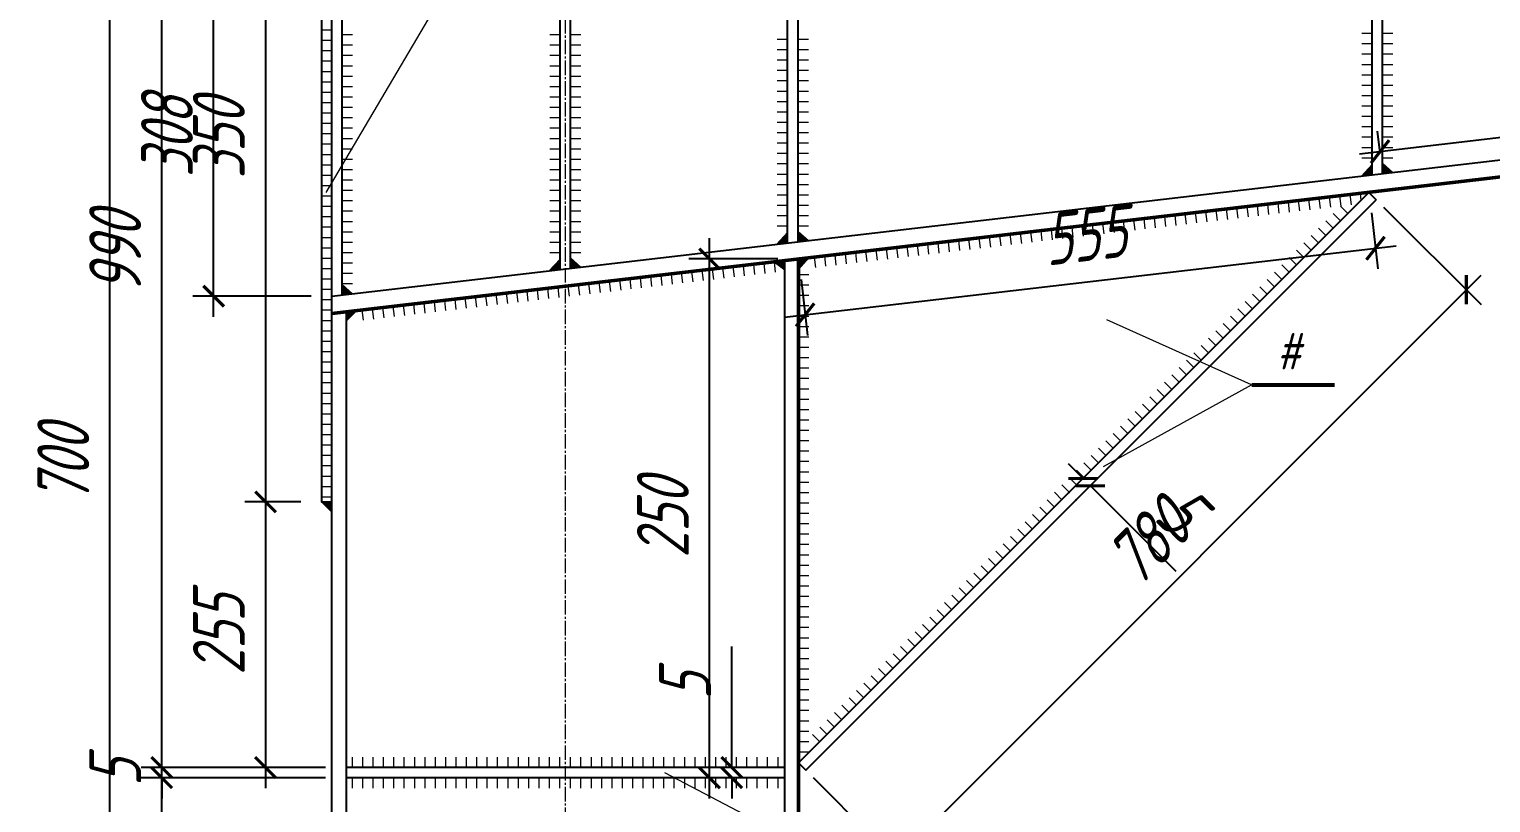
# Model space of a CAD drawing. Header units: millimetres. Extents: x -258606 to -95372, y 16759 to 83244.
# Drawn here: x -126517.3 to -126446.8, y 42276.8 to 42314 of the extents above; entities that cross this region are included whole.
import ezdxf
from ezdxf.enums import TextEntityAlignment as Align

# ---------------------------------------------------------------- set-up
doc = ezdxf.new("R2010")
doc.units = ezdxf.units.MM
doc.header["$LTSCALE"] = 0.5
doc.linetypes.add('CENTRE', pattern=[1.7, 1.4, -0.1, 0.1, -0.1])
for name, color, linetype, lineweight in [('NAD', 212, 'Continuous', 9), ('OS', 1, 'CENTRE', 9), ('PANEL', 152, 'Continuous', 9), ('RAZ', 5, 'Continuous', 9)]:
    doc.layers.add(name, color=color, linetype=linetype, lineweight=lineweight)
doc.styles.add('UNID', font='', dxfattribs={"width": 0.9, "oblique": 15})
doc.styles.get('UNID').set_extended_font_data('GOST type A')
doc.dimstyles.new('TICK10$0', dxfattribs={"dimtxt": 2.5, "dimasz": 1, "dimexe": 1, "dimexo": 1, "dimgap": 1, "dimtad": 3, "dimdec": 3, "dimlfac": 10, "dimzin": 9, "dimdsep": 46, "dimtxsty": 'UNID', "dimblk": 'ARCHTICK', "dimcen": 2, "dimdle": 1, "dimadec": 0, "dimazin": 0, "dimtfac": 1, "dimtdec": 3, "dimtofl": 0, "dimtmove": 0, "dimatfit": 3, "dimldrblk": 'OPEN30', "dimfxl": 1, "dimtvp": 1, "dimtolj": 1, "dimtzin": 9, "dimarcsym": 0})

# ---------------------------------------------------------------- blocks, each defined once
blk = doc.blocks.new('_ArchTick')
at = {"color": 0, "linetype": 'ByBlock', "const_width": 0.15}
blk.add_lwpolyline([(-0.5, -0.5), (0.5, 0.5)], dxfattribs=at)
blk = doc.blocks.new('*D1203')
at = {"layer": 'Defpoints', "color": 0, "transparency": 16777216}
for p in [(-126513.409, 42328.072), (-126502.709, 42328.072), (-126502.709, 42258.072)]:
    blk.add_point(p, dxfattribs=at)
at = {"layer": 'RAZ', "color": 0, "lineweight": -2, "transparency": 16777216}
for p, q in [((-126513.409, 42257.072), (-126513.409, 42329.072)), ((-126503.709, 42328.072), (-126514.409, 42328.072)), ((-126503.709, 42258.072), (-126514.409, 42258.072))]:
    blk.add_line(p, q, dxfattribs=at)
for p, rotation in [((-126513.409, 42328.072), 90), ((-126513.409, 42258.072), 270)]:
    blk.add_blockref('_ArchTick', p, dxfattribs=dict(at, rotation=rotation))
at = {"layer": 'RAZ', "color": 0, "transparency": 16777216, "insert": (-126515.659, 42293.072), "char_height": 2.5, "attachment_point": 5, "rotation": 90, "style": 'UNID'}
blk.add_mtext('\\A1;700', dxfattribs=at)
blk = doc.blocks.new('_Open30')
at = {"color": 0, "linetype": 'ByBlock', "lineweight": -2}
for p, q in [((-1, 0.268), (0, 0)), ((0, 0), (-1, -0.268)), ((0, 0), (-1, 0))]:
    blk.add_line(p, q, dxfattribs=at)
blk = doc.blocks.new('*D1207')
at = {"layer": 'Defpoints', "color": 0, "transparency": 16777216}
for p in [(-126484.504, 42302.979), (-126480.209, 42302.979), (-126480.887, 42277.979)]:
    blk.add_point(p, dxfattribs=at)
at = {"layer": 'RAZ', "color": 0, "lineweight": -2, "transparency": 16777216}
for p, q in [((-126484.504, 42276.979), (-126484.504, 42303.979)), ((-126481.209, 42302.979), (-126485.504, 42302.979)), ((-126481.887, 42277.979), (-126485.504, 42277.979))]:
    blk.add_line(p, q, dxfattribs=at)
for p, rotation in [((-126484.504, 42302.979), 90), ((-126484.504, 42277.979), 270)]:
    blk.add_blockref('_ArchTick', p, dxfattribs=dict(at, rotation=rotation))
at = {"layer": 'RAZ', "color": 0, "transparency": 16777216, "insert": (-126486.754, 42290.479), "char_height": 2.5, "attachment_point": 5, "rotation": 90, "style": 'UNID'}
blk.add_mtext('\\A1;250', dxfattribs=at)
blk = doc.blocks.new('*D1208')
at = {"layer": 'Defpoints', "color": 0, "transparency": 16777216}
for p in [(-126483.435, 42278.479), (-126480.887, 42278.479), (-126480.887, 42277.979)]:
    blk.add_point(p, dxfattribs=at)
at = {"layer": 'RAZ', "color": 0, "lineweight": -2, "transparency": 16777216}
for p, q in [((-126483.435, 42278.479), (-126483.435, 42284.307)), ((-126481.887, 42278.479), (-126484.435, 42278.479)), ((-126481.887, 42277.979), (-126484.435, 42277.979)), ((-126483.435, 42277.979), (-126483.435, 42276.979))]:
    blk.add_line(p, q, dxfattribs=at)
for p, rotation in [((-126483.435, 42278.479), 270), ((-126483.435, 42277.979), 90)]:
    blk.add_blockref('_ArchTick', p, dxfattribs=dict(at, rotation=rotation))
at = {"layer": 'RAZ', "color": 0, "transparency": 16777216, "insert": (-126485.685, 42282.393), "char_height": 2.5, "attachment_point": 5, "rotation": 90, "style": 'UNID'}
blk.add_mtext('\\A1;5', dxfattribs=at)
blk = doc.blocks.new('*D1209')
at = {"layer": 'Defpoints', "color": 0, "transparency": 16777216}
for p in [(-126466.461, 42292.441), (-126466.145, 42292.051), (-126466.108, 42292.088)]:
    blk.add_point(p, dxfattribs=at)
at = {"layer": 'RAZ', "color": 0, "lineweight": -2, "transparency": 16777216}
for p, q in [((-126466.498, 42292.404), (-126467.205, 42293.111)), ((-126466.145, 42292.051), (-126462.024, 42287.93)), ((-126467.168, 42291.734), (-126467.205, 42291.697)), ((-126466.815, 42291.381), (-126466.852, 42291.344))]:
    blk.add_line(p, q, dxfattribs=at)
for p, rotation in [((-126466.498, 42292.404), 315.0000000005895), ((-126466.145, 42292.051), 135.0000000005895)]:
    blk.add_blockref('_ArchTick', p, dxfattribs=dict(at, rotation=rotation))
at = {"layer": 'RAZ', "color": 0, "transparency": 16777216, "insert": (-126461.786, 42290.874), "char_height": 2.5, "attachment_point": 5, "rotation": 315, "style": 'UNID'}
blk.add_mtext('\\A1;5', dxfattribs=at)
blk = doc.blocks.new('*D1210')
at = {"layer": 'Defpoints', "color": 0, "transparency": 16777216}
for p in [(-126452.713, 42306.189), (-126452.399, 42303.495), (-126480.209, 42302.979)]:
    blk.add_point(p, dxfattribs=at)
at = {"layer": 'RAZ', "color": 0, "lineweight": -2, "transparency": 16777216}
for p, q in [((-126452.597, 42305.196), (-126452.283, 42302.502)), ((-126480.888, 42300.17), (-126451.405, 42303.611)), ((-126480.093, 42301.986), (-126479.779, 42299.292))]:
    blk.add_line(p, q, dxfattribs=at)
for p, rotation in [((-126452.399, 42303.495), 6.658411623757618), ((-126479.895, 42300.285), 186.6584116237576)]:
    blk.add_blockref('_ArchTick', p, dxfattribs=dict(at, rotation=rotation))
at = {"layer": 'RAZ', "color": 0, "transparency": 16777216, "insert": (-126466.408, 42304.125), "char_height": 2.5, "attachment_point": 5, "rotation": 6.65841, "style": 'UNID'}
blk.add_mtext('\\A1;555', dxfattribs=at)
blk = doc.blocks.new('*D1211')
at = {"layer": 'Defpoints', "color": 0, "transparency": 16777216}
for p in [(-126452.713, 42306.189), (-126448.017, 42301.493), (-126480.209, 42278.693)]:
    blk.add_point(p, dxfattribs=at)
at = {"layer": 'RAZ', "color": 0, "lineweight": -2, "transparency": 16777216}
for p, q in [((-126452.006, 42305.482), (-126447.31, 42300.786)), ((-126476.22, 42273.29), (-126447.31, 42302.2)), ((-126479.502, 42277.986), (-126474.806, 42273.29))]:
    blk.add_line(p, q, dxfattribs=at)
for p, rotation in [((-126448.017, 42301.493), 44.99999999996967), ((-126475.513, 42273.997), 224.9999999999697)]:
    blk.add_blockref('_ArchTick', p, dxfattribs=dict(at, rotation=rotation))
at = {"layer": 'RAZ', "color": 0, "transparency": 16777216, "insert": (-126463.356, 42289.336), "char_height": 2.5, "attachment_point": 5, "rotation": 45, "style": 'UNID'}
blk.add_mtext('\\A1;780', dxfattribs=at)
blk = doc.blocks.new('*D1217')
at = {"layer": 'Defpoints', "color": 0, "transparency": 16777216}
for p in [(-126508.409, 42316.542), (-126502.209, 42316.542), (-126502.709, 42301.187)]:
    blk.add_point(p, dxfattribs=at)
at = {"layer": 'RAZ', "color": 0, "lineweight": -2, "transparency": 16777216}
for p, q in [((-126508.409, 42300.187), (-126508.409, 42317.542)), ((-126503.209, 42316.542), (-126509.409, 42316.542)), ((-126503.709, 42301.187), (-126509.409, 42301.187))]:
    blk.add_line(p, q, dxfattribs=at)
for p, rotation in [((-126508.409, 42316.542), 90), ((-126508.409, 42301.187), 270)]:
    blk.add_blockref('_ArchTick', p, dxfattribs=dict(at, rotation=rotation))
at = {"layer": 'RAZ', "color": 0, "transparency": 16777216, "insert": (-126510.659, 42308.864), "char_height": 2.5, "attachment_point": 5, "rotation": 90, "style": 'UNID'}
blk.add_mtext('\\A1;308', dxfattribs=at)
blk = doc.blocks.new('*D1222')
at = {"layer": 'Defpoints', "color": 0, "transparency": 16777216}
for p in [(-126423.224, 42310.46), (-126452.178, 42308.151), (-126452.055, 42307.096)]:
    blk.add_point(p, dxfattribs=at)
at = {"layer": 'RAZ', "color": 0, "lineweight": -2, "transparency": 16777216}
for p, q in [((-126423.34, 42311.453), (-126423.463, 42312.508)), ((-126422.354, 42311.63), (-126453.171, 42308.035)), ((-126452.171, 42308.09), (-126452.294, 42309.144))]:
    blk.add_line(p, q, dxfattribs=at)
for p, rotation in [((-126423.348, 42311.515), 6.654425045891551), ((-126452.178, 42308.151), 186.6544250458915)]:
    blk.add_blockref('_ArchTick', p, dxfattribs=dict(at, rotation=rotation))
at = {"layer": 'RAZ', "color": 0, "transparency": 16777216, "insert": (-126438.023, 42312.068), "char_height": 2.5, "attachment_point": 5, "rotation": 6.65443, "style": 'UNID'}
blk.add_mtext('\\A1;580', dxfattribs=at)
blk = doc.blocks.new('poz')
at = {"layer": 'NAD', "const_width": 0.4}
blk.add_lwpolyline([(-4, 0), (4, 0)], dxfattribs=at)
at = {"layer": 'NAD', "style": 'UNID', "oblique": 15, "width": 0.9, "flags": 4}
blk.add_attdef('ПОЗ.', text='', height=3.5, dxfattribs=at).set_placement((-0.5, 1.5), align=Align.CENTER)
blk = doc.blocks.new('*D1163')
at = {"layer": 'Defpoints', "color": 0, "transparency": 16777216}
for p in [(-126503.209, 42326.271), (-126505.909, 42291.271), (-126503.209, 42291.271)]:
    blk.add_point(p, dxfattribs=at)
at = {"layer": 'RAZ', "color": 0, "lineweight": -2, "transparency": 16777216}
for p, q in [((-126505.909, 42327.271), (-126505.909, 42290.271)), ((-126504.209, 42326.271), (-126506.909, 42326.271)), ((-126504.209, 42291.271), (-126506.909, 42291.271))]:
    blk.add_line(p, q, dxfattribs=at)
for p, rotation in [((-126505.909, 42326.271), 90), ((-126505.909, 42291.271), 270)]:
    blk.add_blockref('_ArchTick', p, dxfattribs=dict(at, rotation=rotation))
at = {"layer": 'RAZ', "color": 0, "transparency": 16777216, "insert": (-126508.159, 42308.771), "char_height": 2.5, "attachment_point": 5, "rotation": 90, "style": 'UNID'}
blk.add_mtext('\\A1;350', dxfattribs=at)
blk = doc.blocks.new('*D1158')
at = {"layer": 'Defpoints', "color": 0, "transparency": 16777216}
for p in [(-126510.909, 42277.979), (-126502.015, 42277.979), (-126503.409, 42258.072)]:
    blk.add_point(p, dxfattribs=at)
at = {"layer": 'RAZ', "color": 0, "lineweight": -2, "transparency": 16777216}
for p, q in [((-126510.909, 42257.072), (-126510.909, 42278.979)), ((-126503.015, 42277.979), (-126511.909, 42277.979)), ((-126504.409, 42258.072), (-126511.909, 42258.072))]:
    blk.add_line(p, q, dxfattribs=at)
for p, rotation in [((-126510.909, 42277.979), 90), ((-126510.909, 42258.072), 270)]:
    blk.add_blockref('_ArchTick', p, dxfattribs=dict(at, rotation=rotation))
at = {"layer": 'RAZ', "color": 0, "transparency": 16777216, "insert": (-126513.159, 42268.026), "char_height": 2.5, "attachment_point": 5, "rotation": 90, "style": 'UNID'}
blk.add_mtext('\\A1;400', dxfattribs=at)
blk = doc.blocks.new('*D1159')
at = {"layer": 'Defpoints', "color": 0, "transparency": 16777216}
for p in [(-126510.909, 42278.479), (-126502.015, 42278.479), (-126502.015, 42277.979)]:
    blk.add_point(p, dxfattribs=at)
at = {"layer": 'RAZ', "color": 0, "lineweight": -2, "transparency": 16777216}
for p, q in [((-126510.909, 42278.479), (-126510.909, 42279.479)), ((-126503.015, 42278.479), (-126511.909, 42278.479)), ((-126503.015, 42277.979), (-126511.909, 42277.979)), ((-126510.909, 42277.979), (-126510.909, 42276.979))]:
    blk.add_line(p, q, dxfattribs=at)
for p, rotation in [((-126510.909, 42278.479), 270), ((-126510.909, 42277.979), 90)]:
    blk.add_blockref('_ArchTick', p, dxfattribs=dict(at, rotation=rotation))
at = {"layer": 'RAZ', "color": 0, "transparency": 16777216, "insert": (-126513.159, 42278.229), "char_height": 2.5, "attachment_point": 5, "rotation": 90, "style": 'UNID'}
blk.add_mtext('\\A1;5', dxfattribs=at)
blk = doc.blocks.new('*D1160')
at = {"layer": 'Defpoints', "color": 0, "transparency": 16777216}
for p in [(-126510.909, 42328.072), (-126502.709, 42328.072), (-126502.015, 42278.479)]:
    blk.add_point(p, dxfattribs=at)
at = {"layer": 'RAZ', "color": 0, "lineweight": -2, "transparency": 16777216}
for p, q in [((-126510.909, 42277.479), (-126510.909, 42329.072)), ((-126503.709, 42328.072), (-126511.909, 42328.072)), ((-126503.015, 42278.479), (-126511.909, 42278.479))]:
    blk.add_line(p, q, dxfattribs=at)
for p, rotation in [((-126510.909, 42328.072), 90), ((-126510.909, 42278.479), 270)]:
    blk.add_blockref('_ArchTick', p, dxfattribs=dict(at, rotation=rotation))
at = {"layer": 'RAZ', "color": 0, "transparency": 16777216, "insert": (-126513.159, 42303.276), "char_height": 2.5, "attachment_point": 5, "rotation": 90, "style": 'UNID'}
blk.add_mtext('\\A1;990', dxfattribs=at)
blk = doc.blocks.new('*D1161')
at = {"layer": 'Defpoints', "color": 0, "transparency": 16777216}
for p in [(-126503.209, 42291.271), (-126505.909, 42278.479), (-126502.709, 42278.479)]:
    blk.add_point(p, dxfattribs=at)
at = {"layer": 'RAZ', "color": 0, "lineweight": -2, "transparency": 16777216}
for p, q in [((-126505.909, 42292.271), (-126505.909, 42277.479)), ((-126504.209, 42291.271), (-126506.909, 42291.271)), ((-126503.709, 42278.479), (-126506.909, 42278.479))]:
    blk.add_line(p, q, dxfattribs=at)
for p, rotation in [((-126505.909, 42291.271), 90), ((-126505.909, 42278.479), 270)]:
    blk.add_blockref('_ArchTick', p, dxfattribs=dict(at, rotation=rotation))
at = {"layer": 'RAZ', "color": 0, "transparency": 16777216, "insert": (-126508.159, 42284.875), "char_height": 2.5, "attachment_point": 5, "rotation": 90, "style": 'UNID'}
blk.add_mtext('\\A1;255', dxfattribs=at)

msp = doc.modelspace()

# ---------------------------------------------------------------- hatches: boundary and pattern name
at = {"layer": 'PANEL'}
for points in [[(-126452.55478, 42307.53561), (-126452.55478, 42307.03561), (-126453.07527, 42306.97489)], [(-126452.05478, 42307.59394), (-126451.55478, 42307.15228), (-126452.05478, 42307.09394)], [(-126480.7375, 42304.2501), (-126480.7375, 42303.7501), (-126481.25799, 42303.68938)], [(-126480.2375, 42304.30844), (-126479.7375, 42303.86677), (-126480.2375, 42303.80844)], [(-126491.70926, 42302.97006), (-126491.70926, 42302.47006), (-126492.22975, 42302.40934)], [(-126491.20926, 42303.0284), (-126490.70926, 42302.58673), (-126491.20926, 42302.5284)], [(-126481.3805, 42302.84103), (-126480.8805, 42302.89936), (-126480.8805, 42302.45769)], [(-126480.20926, 42302.97947), (-126479.70926, 42303.03784), (-126480.20926, 42302.47947)], [(-126502.20926, 42301.74506), (-126501.70926, 42301.3034), (-126502.20926, 42301.24506)], [(-126502.00806, 42300.43474), (-126501.50806, 42300.49307), (-126502.00806, 42299.99307)], [(-126502.70926, 42290.77059), (-126503.20926, 42291.27059), (-126502.70926, 42291.27059)]]:
    msp.add_hatch(color=0, dxfattribs=at).paths.add_polyline_path(points)

# ---------------------------------------------------------------- linework, layer by layer
at = {"color": 0, "flags": 128}
for points in [[(-126452.55478, 42307.03809), (-126452.55478, 42333.12195)], [(-126452.05478, 42307.09642), (-126452.05478, 42333.18028)], [(-126480.7375, 42303.7501), (-126480.7375, 42329.83396)], [(-126480.2375, 42303.81091), (-126480.2375, 42329.89477)], [(-126502.70926, 42235.52014), (-126502.70926, 42328.07192)], [(-126502.20926, 42301.24506), (-126502.20926, 42327.32892)], [(-126502.70926, 42326.27059), (-126503.20926, 42326.27059), (-126503.20926, 42291.27059), (-126502.70926, 42291.27059)], [(-126491.70926, 42302.47006), (-126491.70926, 42316.54203)], [(-126491.20926, 42302.5284), (-126491.20926, 42316.54203)], [(-126502.70926, 42301.18673), (-126415.77502, 42311.32906)], [(-126480.20926, 42278.69321), (-126452.71319, 42306.18928)], [(-126452.71319, 42306.18928), (-126452.35963, 42305.83573)], [(-126479.85571, 42278.33965), (-126452.35963, 42305.83573)], [(-126480.8805, 42235.52014), (-126480.8805, 42302.89936)], [(-126502.00806, 42235.52014), (-126502.00806, 42300.43474)], [(-126480.20926, 42278.69321), (-126479.85571, 42278.33965)], [(-126480.8875, 42278.47945), (-126502.01507, 42278.47945)], [(-126480.8875, 42277.97945), (-126502.01507, 42277.97945)]]:
    msp.add_lwpolyline(points, dxfattribs=at)
at = {"color": 0, "lineweight": 50, "flags": 128}
for points in [[(-126415.67975, 42310.51246), (-126502.70926, 42300.35288)], [(-126480.20926, 42302.97947), (-126480.20926, 42235.52014)]]:
    msp.add_lwpolyline(points, dxfattribs=at)
at = {"layer": 'NAD', "color": 0, "flags": 128}
for points in [[(-126502.99191, 42306.18681), (-126487.02565, 42333.22671)], [(-126458.36901, 42296.90662), (-126465.34335, 42300.04624)], [(-126465.51505, 42292.97606), (-126458.36901, 42296.90662)], [(-126474.50926, 42271.84297), (-126486.66562, 42278.21149)]]:
    msp.add_lwpolyline(points, dxfattribs=at)
at = {"layer": 'OS', "color": 0, "flags": 128}
msp.add_lwpolyline([(-126491.45926, 42315.54116), (-126491.45926, 42226.7107)], dxfattribs=at)
at = {"layer": 'PANEL', "color": 0, "flags": 128}
for points in [[(-126503.20926, 42314.02059), (-126502.70926, 42314.02059)], [(-126453.05478, 42313.85758), (-126452.55478, 42313.85758)], [(-126452.05478, 42313.85758), (-126451.55478, 42313.85758)], [(-126503.20926, 42313.52059), (-126502.70926, 42313.52059)], [(-126502.20926, 42313.79203), (-126501.70926, 42313.79203)], [(-126502.20926, 42313.29203), (-126501.70926, 42313.29203)], [(-126492.20926, 42313.79203), (-126491.70926, 42313.79203)], [(-126492.20926, 42313.29203), (-126491.70926, 42313.29203)], [(-126491.20926, 42313.79203), (-126490.70926, 42313.79203)], [(-126491.20926, 42313.29203), (-126490.70926, 42313.29203)], [(-126481.2375, 42313.57207), (-126480.7375, 42313.57207)], [(-126480.2375, 42313.57207), (-126479.7375, 42313.57207)], [(-126453.05478, 42313.35758), (-126452.55478, 42313.35758)], [(-126452.05478, 42313.35758), (-126451.55478, 42313.35758)], [(-126503.20926, 42313.02059), (-126502.70926, 42313.02059)], [(-126503.20926, 42312.52059), (-126502.70926, 42312.52059)], [(-126502.20926, 42312.79203), (-126501.70926, 42312.79203)], [(-126492.20926, 42312.79203), (-126491.70926, 42312.79203)], [(-126491.20926, 42312.79203), (-126490.70926, 42312.79203)], [(-126481.2375, 42313.07207), (-126480.7375, 42313.07207)], [(-126481.2375, 42312.57207), (-126480.7375, 42312.57207)], [(-126480.2375, 42313.07207), (-126479.7375, 42313.07207)], [(-126480.2375, 42312.57207), (-126479.7375, 42312.57207)], [(-126453.05478, 42312.85758), (-126452.55478, 42312.85758)], [(-126452.05478, 42312.85758), (-126451.55478, 42312.85758)], [(-126503.20926, 42312.02059), (-126502.70926, 42312.02059)], [(-126502.20926, 42312.29203), (-126501.70926, 42312.29203)], [(-126502.20926, 42311.79203), (-126501.70926, 42311.79203)], [(-126492.20926, 42312.29203), (-126491.70926, 42312.29203)], [(-126492.20926, 42311.79203), (-126491.70926, 42311.79203)], [(-126491.20926, 42312.29203), (-126490.70926, 42312.29203)], [(-126491.20926, 42311.79203), (-126490.70926, 42311.79203)], [(-126481.2375, 42312.07207), (-126480.7375, 42312.07207)], [(-126480.2375, 42312.07207), (-126479.7375, 42312.07207)], [(-126453.05478, 42312.35758), (-126452.55478, 42312.35758)], [(-126453.05478, 42311.85758), (-126452.55478, 42311.85758)], [(-126452.05478, 42312.35758), (-126451.55478, 42312.35758)], [(-126452.05478, 42311.85758), (-126451.55478, 42311.85758)], [(-126503.20926, 42311.52059), (-126502.70926, 42311.52059)], [(-126503.20926, 42311.02059), (-126502.70926, 42311.02059)], [(-126502.20926, 42311.29203), (-126501.70926, 42311.29203)], [(-126492.20926, 42311.29203), (-126491.70926, 42311.29203)], [(-126491.20926, 42311.29203), (-126490.70926, 42311.29203)], [(-126481.2375, 42311.57207), (-126480.7375, 42311.57207)], [(-126481.2375, 42311.07207), (-126480.7375, 42311.07207)], [(-126480.2375, 42311.57207), (-126479.7375, 42311.57207)], [(-126480.2375, 42311.07207), (-126479.7375, 42311.07207)], [(-126453.05478, 42311.35758), (-126452.55478, 42311.35758)], [(-126452.05478, 42311.35758), (-126451.55478, 42311.35758)], [(-126503.20926, 42310.52059), (-126502.70926, 42310.52059)], [(-126502.20926, 42310.79203), (-126501.70926, 42310.79203)], [(-126492.20926, 42310.79203), (-126491.70926, 42310.79203)], [(-126491.20926, 42310.79203), (-126490.70926, 42310.79203)], [(-126481.2375, 42310.57207), (-126480.7375, 42310.57207)], [(-126480.2375, 42310.57207), (-126479.7375, 42310.57207)], [(-126453.05478, 42310.85758), (-126452.55478, 42310.85758)], [(-126453.05478, 42310.35758), (-126452.55478, 42310.35758)], [(-126452.05478, 42310.85758), (-126451.55478, 42310.85758)], [(-126452.05478, 42310.35758), (-126451.55478, 42310.35758)], [(-126503.20926, 42310.02059), (-126502.70926, 42310.02059)], [(-126502.20926, 42310.29203), (-126501.70926, 42310.29203)], [(-126502.20926, 42309.79203), (-126501.70926, 42309.79203)], [(-126492.20926, 42310.29203), (-126491.70926, 42310.29203)], [(-126492.20926, 42309.79203), (-126491.70926, 42309.79203)], [(-126491.20926, 42310.29203), (-126490.70926, 42310.29203)], [(-126491.20926, 42309.79203), (-126490.70926, 42309.79203)], [(-126481.2375, 42310.07207), (-126480.7375, 42310.07207)], [(-126480.2375, 42310.07207), (-126479.7375, 42310.07207)], [(-126453.05478, 42309.85758), (-126452.55478, 42309.85758)], [(-126452.05478, 42309.85758), (-126451.55478, 42309.85758)], [(-126503.20926, 42309.52059), (-126502.70926, 42309.52059)], [(-126503.20926, 42309.02059), (-126502.70926, 42309.02059)], [(-126502.20926, 42309.29203), (-126501.70926, 42309.29203)], [(-126492.20926, 42309.29203), (-126491.70926, 42309.29203)], [(-126491.20926, 42309.29203), (-126490.70926, 42309.29203)], [(-126481.2375, 42309.57207), (-126480.7375, 42309.57207)], [(-126481.2375, 42309.07207), (-126480.7375, 42309.07207)], [(-126480.2375, 42309.57207), (-126479.7375, 42309.57207)], [(-126480.2375, 42309.07207), (-126479.7375, 42309.07207)], [(-126453.05478, 42309.35758), (-126452.55478, 42309.35758)], [(-126452.05478, 42309.35758), (-126451.55478, 42309.35758)], [(-126503.20926, 42308.52059), (-126502.70926, 42308.52059)], [(-126502.20926, 42308.79203), (-126501.70926, 42308.79203)], [(-126502.20926, 42308.29203), (-126501.70926, 42308.29203)], [(-126492.20926, 42308.79203), (-126491.70926, 42308.79203)], [(-126492.20926, 42308.29203), (-126491.70926, 42308.29203)], [(-126491.20926, 42308.79203), (-126490.70926, 42308.79203)], [(-126491.20926, 42308.29203), (-126490.70926, 42308.29203)], [(-126481.2375, 42308.57207), (-126480.7375, 42308.57207)], [(-126480.2375, 42308.57207), (-126479.7375, 42308.57207)], [(-126453.05478, 42308.85758), (-126452.55478, 42308.85758)], [(-126453.05478, 42308.35758), (-126452.55478, 42308.35758)], [(-126452.05478, 42308.85758), (-126451.55478, 42308.85758)], [(-126452.05478, 42308.35758), (-126451.55478, 42308.35758)], [(-126503.20926, 42308.02059), (-126502.70926, 42308.02059)], [(-126503.20926, 42307.52059), (-126502.70926, 42307.52059)], [(-126502.20926, 42307.79203), (-126501.70926, 42307.79203)], [(-126492.20926, 42307.79203), (-126491.70926, 42307.79203)], [(-126491.20926, 42307.79203), (-126490.70926, 42307.79203)], [(-126481.2375, 42308.07207), (-126480.7375, 42308.07207)], [(-126481.2375, 42307.57207), (-126480.7375, 42307.57207)], [(-126480.2375, 42308.07207), (-126479.7375, 42308.07207)], [(-126480.2375, 42307.57207), (-126479.7375, 42307.57207)], [(-126453.07527, 42306.97489), (-126452.55478, 42307.53561)], [(-126453.05478, 42307.85758), (-126452.55478, 42307.85758)], [(-126452.05478, 42307.85758), (-126451.55478, 42307.85758)], [(-126452.05478, 42307.59394), (-126451.55478, 42307.15228)], [(-126503.20926, 42307.02059), (-126502.70926, 42307.02059)], [(-126502.20926, 42307.29203), (-126501.70926, 42307.29203)], [(-126502.20926, 42306.79203), (-126501.70926, 42306.79203)], [(-126492.20926, 42307.29203), (-126491.70926, 42307.29203)], [(-126492.20926, 42306.79203), (-126491.70926, 42306.79203)], [(-126491.20926, 42307.29203), (-126490.70926, 42307.29203)], [(-126491.20926, 42306.79203), (-126490.70926, 42306.79203)], [(-126481.2375, 42307.07207), (-126480.7375, 42307.07207)], [(-126480.2375, 42307.07207), (-126479.7375, 42307.07207)], [(-126503.20926, 42306.52059), (-126502.70926, 42306.52059)], [(-126502.20926, 42306.29203), (-126501.70926, 42306.29203)], [(-126492.20926, 42306.29203), (-126491.70926, 42306.29203)], [(-126491.20926, 42306.29203), (-126490.70926, 42306.29203)], [(-126481.2375, 42306.57207), (-126480.7375, 42306.57207)], [(-126480.2375, 42306.57207), (-126479.7375, 42306.57207)], [(-126453.63632, 42306.08152), (-126453.57834, 42305.58489)], [(-126453.13969, 42306.13949), (-126453.10031, 42305.80216)], [(-126503.20926, 42306.02059), (-126502.70926, 42306.02059)], [(-126503.20926, 42305.52059), (-126502.70926, 42305.52059)], [(-126502.20926, 42305.79203), (-126501.70926, 42305.79203)], [(-126492.20926, 42305.79203), (-126491.70926, 42305.79203)], [(-126491.20926, 42305.79203), (-126490.70926, 42305.79203)], [(-126481.2375, 42306.07207), (-126480.7375, 42306.07207)], [(-126481.2375, 42305.57207), (-126480.7375, 42305.57207)], [(-126480.2375, 42306.07207), (-126479.7375, 42306.07207)], [(-126480.2375, 42305.57207), (-126479.7375, 42305.57207)], [(-126459.59585, 42305.38582), (-126459.53787, 42304.88919)], [(-126459.09922, 42305.44379), (-126459.04124, 42304.94717)], [(-126458.60259, 42305.50177), (-126458.54462, 42305.00514)], [(-126458.10596, 42305.55974), (-126458.04799, 42305.06312)], [(-126457.60934, 42305.61772), (-126457.55136, 42305.12109)], [(-126457.11271, 42305.67569), (-126457.05473, 42305.17907)], [(-126456.61608, 42305.73367), (-126456.55811, 42305.23704)], [(-126456.11945, 42305.79164), (-126456.06148, 42305.29502)], [(-126455.62283, 42305.84962), (-126455.56485, 42305.35299)], [(-126455.1262, 42305.90759), (-126455.06822, 42305.41097)], [(-126454.62957, 42305.96557), (-126454.5716, 42305.46894)], [(-126454.13294, 42306.02354), (-126454.07497, 42305.52692)], [(-126453.7333, 42305.16917), (-126454.08685, 42305.52272)], [(-126503.20926, 42305.02059), (-126502.70926, 42305.02059)], [(-126502.20926, 42305.29203), (-126501.70926, 42305.29203)], [(-126502.20926, 42304.79203), (-126501.70926, 42304.79203)], [(-126492.20926, 42305.29203), (-126491.70926, 42305.29203)], [(-126492.20926, 42304.79203), (-126491.70926, 42304.79203)], [(-126491.20926, 42305.29203), (-126490.70926, 42305.29203)], [(-126491.20926, 42304.79203), (-126490.70926, 42304.79203)], [(-126481.2375, 42305.07207), (-126480.7375, 42305.07207)], [(-126480.2375, 42305.07207), (-126479.7375, 42305.07207)], [(-126465.55538, 42304.69012), (-126465.4974, 42304.19349)], [(-126465.05875, 42304.7481), (-126465.00077, 42304.25147)], [(-126464.56212, 42304.80607), (-126464.50415, 42304.30944)], [(-126464.06549, 42304.86405), (-126464.00752, 42304.36742)], [(-126463.56887, 42304.92202), (-126463.51089, 42304.42539)], [(-126463.07224, 42304.98), (-126463.01426, 42304.48337)], [(-126462.57561, 42305.03797), (-126462.51764, 42304.54134)], [(-126462.07898, 42305.09595), (-126462.02101, 42304.59932)], [(-126461.58236, 42305.15392), (-126461.52438, 42304.65729)], [(-126461.08573, 42305.2119), (-126461.02775, 42304.71527)], [(-126460.5891, 42305.26987), (-126460.53113, 42304.77324)], [(-126460.09247, 42305.32785), (-126460.0345, 42304.83122)], [(-126454.44041, 42304.46206), (-126454.79396, 42304.81561)], [(-126454.08685, 42304.81561), (-126454.44041, 42305.16917)], [(-126503.20926, 42304.52059), (-126502.70926, 42304.52059)], [(-126503.20926, 42304.02059), (-126502.70926, 42304.02059)], [(-126502.20926, 42304.29203), (-126501.70926, 42304.29203)], [(-126492.20926, 42304.29203), (-126491.70926, 42304.29203)], [(-126491.20926, 42304.29203), (-126490.70926, 42304.29203)], [(-126481.25799, 42303.68938), (-126480.7375, 42304.2501)], [(-126481.2375, 42304.57207), (-126480.7375, 42304.57207)], [(-126480.2375, 42304.57207), (-126479.7375, 42304.57207)], [(-126480.2375, 42304.30844), (-126479.7375, 42303.86677)], [(-126471.51491, 42303.99442), (-126471.45693, 42303.49779)], [(-126471.01828, 42304.0524), (-126470.9603, 42303.55577)], [(-126470.52165, 42304.11037), (-126470.46368, 42303.61374)], [(-126470.02502, 42304.16835), (-126469.96705, 42303.67172)], [(-126469.5284, 42304.22632), (-126469.47042, 42303.72969)], [(-126469.03177, 42304.2843), (-126468.97379, 42303.78767)], [(-126468.53514, 42304.34227), (-126468.47717, 42303.84564)], [(-126468.03851, 42304.40025), (-126467.98054, 42303.90362)], [(-126467.54189, 42304.45822), (-126467.48391, 42303.96159)], [(-126467.04526, 42304.5162), (-126466.98728, 42304.01957)], [(-126466.54863, 42304.57417), (-126466.49066, 42304.07754)], [(-126466.052, 42304.63215), (-126465.99403, 42304.13552)], [(-126455.14751, 42303.75495), (-126455.50107, 42304.10851)], [(-126454.79396, 42304.10851), (-126455.14751, 42304.46206)], [(-126503.20926, 42303.52059), (-126502.70926, 42303.52059)], [(-126502.20926, 42303.79203), (-126501.70926, 42303.79203)], [(-126502.20926, 42303.29203), (-126501.70926, 42303.29203)], [(-126492.20926, 42303.79203), (-126491.70926, 42303.79203)], [(-126492.20926, 42303.29203), (-126491.70926, 42303.29203)], [(-126491.20926, 42303.79203), (-126490.70926, 42303.79203)], [(-126491.20926, 42303.29203), (-126490.70926, 42303.29203)], [(-126477.47444, 42303.29872), (-126477.41646, 42302.8021)], [(-126476.97781, 42303.3567), (-126476.91983, 42302.86007)], [(-126476.48118, 42303.41467), (-126476.42321, 42302.91805)], [(-126475.98455, 42303.47265), (-126475.92658, 42302.97602)], [(-126475.48793, 42303.53062), (-126475.42995, 42303.034)], [(-126474.9913, 42303.5886), (-126474.93332, 42303.09197)], [(-126474.49467, 42303.64657), (-126474.4367, 42303.14995)], [(-126473.99804, 42303.70455), (-126473.94007, 42303.20792)], [(-126473.50142, 42303.76252), (-126473.44344, 42303.2659)], [(-126473.00479, 42303.8205), (-126472.94681, 42303.32387)], [(-126472.50816, 42303.87847), (-126472.45019, 42303.38184)], [(-126472.01153, 42303.93645), (-126471.95356, 42303.43982)], [(-126455.85462, 42303.04785), (-126456.20818, 42303.4014)], [(-126455.50107, 42303.4014), (-126455.85462, 42303.75495)], [(-126503.20926, 42303.02059), (-126502.70926, 42303.02059)], [(-126502.20926, 42302.79203), (-126501.70926, 42302.79203)], [(-126492.22975, 42302.40934), (-126491.70926, 42302.97006)], [(-126491.20926, 42303.0284), (-126490.70926, 42302.58673)], [(-126483.38116, 42302.60915), (-126483.32318, 42302.11253)], [(-126482.88453, 42302.66713), (-126482.82655, 42302.1705)], [(-126482.3879, 42302.7251), (-126482.32993, 42302.22848)], [(-126481.89127, 42302.78308), (-126481.8333, 42302.28645)], [(-126481.39465, 42302.84105), (-126481.33667, 42302.34443)], [(-126481.3805, 42302.84103), (-126480.8805, 42302.45769)], [(-126480.20926, 42302.47947), (-126479.70926, 42303.03784)], [(-126479.46095, 42303.06682), (-126479.40297, 42302.5702)], [(-126478.96432, 42303.1248), (-126478.90634, 42302.62817)], [(-126478.46769, 42303.18277), (-126478.40972, 42302.68615)], [(-126477.97106, 42303.24075), (-126477.91309, 42302.74412)], [(-126456.56173, 42302.34074), (-126456.91528, 42302.69429)], [(-126456.20818, 42302.69429), (-126456.56173, 42303.04785)], [(-126503.20926, 42302.52059), (-126502.70926, 42302.52059)], [(-126503.20926, 42302.02059), (-126502.70926, 42302.02059)], [(-126502.20926, 42302.29203), (-126501.70926, 42302.29203)], [(-126489.83731, 42301.85548), (-126489.77934, 42301.35885)], [(-126489.34069, 42301.91346), (-126489.28271, 42301.41683)], [(-126488.84406, 42301.97143), (-126488.78608, 42301.4748)], [(-126488.34743, 42302.02941), (-126488.28946, 42301.53278)], [(-126487.8508, 42302.08738), (-126487.79283, 42301.59075)], [(-126487.35418, 42302.14536), (-126487.2962, 42301.64873)], [(-126486.85755, 42302.20333), (-126486.79957, 42301.7067)], [(-126486.36092, 42302.2613), (-126486.30295, 42301.76468)], [(-126485.86429, 42302.31928), (-126485.80632, 42301.82265)], [(-126485.36767, 42302.37725), (-126485.30969, 42301.88063)], [(-126484.87104, 42302.43523), (-126484.81306, 42301.9386)], [(-126484.37441, 42302.4932), (-126484.31644, 42301.99658)], [(-126483.87778, 42302.55118), (-126483.81981, 42302.05455)], [(-126480.20926, 42302.22947), (-126479.70926, 42302.22947)], [(-126457.26884, 42301.63363), (-126457.62239, 42301.98719)], [(-126456.91528, 42301.98719), (-126457.26884, 42302.34074)], [(-126503.20926, 42301.52059), (-126502.70926, 42301.52059)], [(-126502.20926, 42301.79203), (-126501.70926, 42301.79203)], [(-126502.20926, 42301.74506), (-126501.70926, 42301.3034)], [(-126495.79684, 42301.15978), (-126495.73887, 42300.66315)], [(-126495.30022, 42301.21776), (-126495.24224, 42300.72113)], [(-126494.80359, 42301.27573), (-126494.74561, 42300.7791)], [(-126494.30696, 42301.33371), (-126494.24899, 42300.83708)], [(-126493.81033, 42301.39168), (-126493.75236, 42300.89505)], [(-126493.31371, 42301.44966), (-126493.25573, 42300.95303)], [(-126492.81708, 42301.50763), (-126492.7591, 42301.011)], [(-126492.32045, 42301.56561), (-126492.26248, 42301.06898)], [(-126491.82382, 42301.62358), (-126491.76585, 42301.12695)], [(-126491.3272, 42301.68156), (-126491.26922, 42301.18493)], [(-126490.83057, 42301.73953), (-126490.77259, 42301.2429)], [(-126490.33394, 42301.79751), (-126490.27597, 42301.30088)], [(-126480.20926, 42301.72947), (-126479.70926, 42301.72947)], [(-126480.20926, 42301.22947), (-126479.70926, 42301.22947)], [(-126457.97594, 42300.92653), (-126458.3295, 42301.28008)], [(-126457.62239, 42301.28008), (-126457.97594, 42301.63363)], [(-126503.20926, 42301.02059), (-126502.70926, 42301.02059)], [(-126503.20926, 42300.52059), (-126502.70926, 42300.52059)], [(-126502.00806, 42299.99307), (-126501.50806, 42300.49307)], [(-126501.25975, 42300.52206), (-126501.20177, 42300.02543)], [(-126500.76312, 42300.58003), (-126500.70515, 42300.08341)], [(-126500.26649, 42300.63801), (-126500.20852, 42300.14138)], [(-126499.76987, 42300.69598), (-126499.71189, 42300.19935)], [(-126499.27324, 42300.75396), (-126499.21526, 42300.25733)], [(-126498.77661, 42300.81193), (-126498.71864, 42300.3153)], [(-126498.27998, 42300.86991), (-126498.22201, 42300.37328)], [(-126497.78335, 42300.92788), (-126497.72538, 42300.43125)], [(-126497.28673, 42300.98586), (-126497.22875, 42300.48923)], [(-126496.7901, 42301.04383), (-126496.73212, 42300.5472)], [(-126496.29347, 42301.10181), (-126496.2355, 42300.60518)], [(-126480.20926, 42300.72947), (-126479.70926, 42300.72947)], [(-126458.68305, 42300.21942), (-126459.0366, 42300.57297)], [(-126458.3295, 42300.57297), (-126458.68305, 42300.92653)], [(-126503.20926, 42300.02059), (-126502.70926, 42300.02059)], [(-126480.20926, 42300.22947), (-126479.70926, 42300.22947)], [(-126459.39016, 42299.51231), (-126459.74371, 42299.86587)], [(-126459.0366, 42299.86587), (-126459.39016, 42300.21942)], [(-126503.20926, 42299.52059), (-126502.70926, 42299.52059)], [(-126480.20926, 42299.72947), (-126479.70926, 42299.72947)], [(-126480.20926, 42299.22947), (-126479.70926, 42299.22947)], [(-126460.09726, 42298.80521), (-126460.45082, 42299.15876)], [(-126459.74371, 42299.15876), (-126460.09726, 42299.51231)], [(-126503.20926, 42299.02059), (-126502.70926, 42299.02059)], [(-126503.20926, 42298.52059), (-126502.70926, 42298.52059)], [(-126480.20926, 42298.72947), (-126479.70926, 42298.72947)], [(-126460.80437, 42298.0981), (-126461.15792, 42298.45165)], [(-126460.45082, 42298.45165), (-126460.80437, 42298.80521)], [(-126503.20926, 42298.02059), (-126502.70926, 42298.02059)], [(-126480.20926, 42298.22947), (-126479.70926, 42298.22947)], [(-126480.20926, 42297.72947), (-126479.70926, 42297.72947)], [(-126461.51148, 42297.39099), (-126461.86503, 42297.74455)], [(-126461.15792, 42297.74455), (-126461.51148, 42298.0981)], [(-126503.20926, 42297.52059), (-126502.70926, 42297.52059)], [(-126503.20926, 42297.02059), (-126502.70926, 42297.02059)], [(-126480.20926, 42297.22947), (-126479.70926, 42297.22947)], [(-126462.21858, 42296.68389), (-126462.57214, 42297.03744)], [(-126461.86503, 42297.03744), (-126462.21858, 42297.39099)], [(-126503.20926, 42296.52059), (-126502.70926, 42296.52059)], [(-126480.20926, 42296.72947), (-126479.70926, 42296.72947)], [(-126480.20926, 42296.22947), (-126479.70926, 42296.22947)], [(-126462.92569, 42295.97678), (-126463.27924, 42296.33033)], [(-126462.57214, 42296.33033), (-126462.92569, 42296.68389)], [(-126503.20926, 42296.02059), (-126502.70926, 42296.02059)], [(-126503.20926, 42295.52059), (-126502.70926, 42295.52059)], [(-126480.20926, 42295.72947), (-126479.70926, 42295.72947)], [(-126463.6328, 42295.26967), (-126463.98635, 42295.62323)], [(-126463.27924, 42295.62323), (-126463.6328, 42295.97678)], [(-126503.20926, 42295.02059), (-126502.70926, 42295.02059)], [(-126480.20926, 42295.22947), (-126479.70926, 42295.22947)], [(-126464.3399, 42294.56257), (-126464.69346, 42294.91612)], [(-126463.98635, 42294.91612), (-126464.3399, 42295.26967)], [(-126503.20926, 42294.52059), (-126502.70926, 42294.52059)], [(-126480.20926, 42294.72947), (-126479.70926, 42294.72947)], [(-126480.20926, 42294.22947), (-126479.70926, 42294.22947)], [(-126465.04701, 42293.85546), (-126465.40056, 42294.20901)], [(-126464.69346, 42294.20901), (-126465.04701, 42294.56257)], [(-126503.20926, 42294.02059), (-126502.70926, 42294.02059)], [(-126503.20926, 42293.52059), (-126502.70926, 42293.52059)], [(-126480.20926, 42293.72947), (-126479.70926, 42293.72947)], [(-126465.75412, 42293.14835), (-126466.10767, 42293.5019)], [(-126465.40056, 42293.5019), (-126465.75412, 42293.85546)], [(-126503.20926, 42293.02059), (-126502.70926, 42293.02059)], [(-126480.20926, 42293.22947), (-126479.70926, 42293.22947)], [(-126480.20926, 42292.72947), (-126479.70926, 42292.72947)], [(-126466.46122, 42292.44124), (-126466.81478, 42292.7948)], [(-126466.10767, 42292.7948), (-126466.46122, 42293.14835)], [(-126503.20926, 42292.52059), (-126502.70926, 42292.52059)], [(-126503.20926, 42292.02059), (-126502.70926, 42292.02059)], [(-126480.20926, 42292.22947), (-126479.70926, 42292.22947)], [(-126467.16833, 42291.73414), (-126467.52188, 42292.08769)], [(-126466.81478, 42292.08769), (-126467.16833, 42292.44124)], [(-126503.20926, 42291.52059), (-126502.70926, 42291.52059)], [(-126480.20926, 42291.72947), (-126479.70926, 42291.72947)], [(-126467.87544, 42291.02703), (-126468.22899, 42291.38058)], [(-126467.52188, 42291.38058), (-126467.87544, 42291.73414)], [(-126503.20926, 42291.27059), (-126502.70926, 42290.77059)], [(-126480.20926, 42291.22947), (-126479.70926, 42291.22947)], [(-126480.20926, 42290.72947), (-126479.70926, 42290.72947)], [(-126468.58254, 42290.31992), (-126468.9361, 42290.67348)], [(-126468.22899, 42290.67348), (-126468.58254, 42291.02703)], [(-126480.20926, 42290.22947), (-126479.70926, 42290.22947)], [(-126469.28965, 42289.61282), (-126469.6432, 42289.96637)], [(-126468.9361, 42289.96637), (-126469.28965, 42290.31992)], [(-126480.20926, 42289.72947), (-126479.70926, 42289.72947)], [(-126480.20926, 42289.22947), (-126479.70926, 42289.22947)], [(-126469.99676, 42288.90571), (-126470.35031, 42289.25926)], [(-126469.6432, 42289.25926), (-126469.99676, 42289.61282)], [(-126480.20926, 42288.72947), (-126479.70926, 42288.72947)], [(-126470.70386, 42288.1986), (-126471.05742, 42288.55216)], [(-126470.35031, 42288.55216), (-126470.70386, 42288.90571)], [(-126480.20926, 42288.22947), (-126479.70926, 42288.22947)], [(-126471.41097, 42287.4915), (-126471.76452, 42287.84505)], [(-126471.05742, 42287.84505), (-126471.41097, 42288.1986)], [(-126480.20926, 42287.72947), (-126479.70926, 42287.72947)], [(-126480.20926, 42287.22947), (-126479.70926, 42287.22947)], [(-126472.11808, 42286.78439), (-126472.47163, 42287.13794)], [(-126471.76452, 42287.13794), (-126472.11808, 42287.4915)], [(-126480.20926, 42286.72947), (-126479.70926, 42286.72947)], [(-126472.82518, 42286.07728), (-126473.17874, 42286.43084)], [(-126472.47163, 42286.43084), (-126472.82518, 42286.78439)], [(-126480.20926, 42286.22947), (-126479.70926, 42286.22947)], [(-126480.20926, 42285.72947), (-126479.70926, 42285.72947)], [(-126473.53229, 42285.37018), (-126473.88584, 42285.72373)], [(-126473.17874, 42285.72373), (-126473.53229, 42286.07728)], [(-126480.20926, 42285.22947), (-126479.70926, 42285.22947)], [(-126474.2394, 42284.66307), (-126474.59295, 42285.01662)], [(-126473.88584, 42285.01662), (-126474.2394, 42285.37018)], [(-126480.20926, 42284.72947), (-126479.70926, 42284.72947)], [(-126474.9465, 42283.95596), (-126475.30006, 42284.30952)], [(-126474.59295, 42284.30952), (-126474.9465, 42284.66307)], [(-126480.20926, 42284.22947), (-126479.70926, 42284.22947)], [(-126480.20926, 42283.72947), (-126479.70926, 42283.72947)], [(-126475.65361, 42283.24886), (-126476.00716, 42283.60241)], [(-126475.30006, 42283.60241), (-126475.65361, 42283.95596)], [(-126480.20926, 42283.22947), (-126479.70926, 42283.22947)], [(-126476.36072, 42282.54175), (-126476.71427, 42282.8953)], [(-126476.00716, 42282.8953), (-126476.36072, 42283.24886)], [(-126480.20926, 42282.72947), (-126479.70926, 42282.72947)], [(-126480.20926, 42282.22947), (-126479.70926, 42282.22947)], [(-126477.06783, 42281.83464), (-126477.42138, 42282.1882)], [(-126476.71427, 42282.1882), (-126477.06783, 42282.54175)], [(-126480.20926, 42281.72947), (-126479.70926, 42281.72947)], [(-126477.77493, 42281.12754), (-126478.12849, 42281.48109)], [(-126477.77493, 42281.12754), (-126478.12849, 42281.48109)], [(-126477.42138, 42281.48109), (-126477.77493, 42281.83464)], [(-126480.20926, 42281.22947), (-126479.70926, 42281.22947)], [(-126480.20926, 42280.72947), (-126479.70926, 42280.72947)], [(-126478.48204, 42280.42043), (-126478.83559, 42280.77398)], [(-126478.12849, 42280.77398), (-126478.48204, 42281.12754)], [(-126480.20926, 42280.22947), (-126479.70926, 42280.22947)], [(-126479.18915, 42279.71332), (-126479.5427, 42280.06688)], [(-126478.83559, 42280.06688), (-126479.18915, 42280.42043)], [(-126480.20926, 42279.72947), (-126479.70926, 42279.72947)], [(-126501.71724, 42278.47945), (-126501.71724, 42278.97945)], [(-126501.21724, 42278.47945), (-126501.21724, 42278.97945)], [(-126500.71724, 42278.47945), (-126500.71724, 42278.97945)], [(-126500.21724, 42278.47945), (-126500.21724, 42278.97945)], [(-126499.71724, 42278.47945), (-126499.71724, 42278.97945)], [(-126499.21724, 42278.47945), (-126499.21724, 42278.97945)], [(-126498.71724, 42278.47945), (-126498.71724, 42278.97945)], [(-126498.21724, 42278.47945), (-126498.21724, 42278.97945)], [(-126497.71724, 42278.47945), (-126497.71724, 42278.97945)], [(-126497.21724, 42278.47945), (-126497.21724, 42278.97945)], [(-126496.71724, 42278.47945), (-126496.71724, 42278.97945)], [(-126496.21724, 42278.47945), (-126496.21724, 42278.97945)], [(-126495.71724, 42278.47945), (-126495.71724, 42278.97945)], [(-126495.21724, 42278.47945), (-126495.21724, 42278.97945)], [(-126494.71724, 42278.47945), (-126494.71724, 42278.97945)], [(-126494.21724, 42278.47945), (-126494.21724, 42278.97945)], [(-126493.71724, 42278.47945), (-126493.71724, 42278.97945)], [(-126493.21724, 42278.47945), (-126493.21724, 42278.97945)], [(-126492.71724, 42278.47945), (-126492.71724, 42278.97945)], [(-126492.21724, 42278.47945), (-126492.21724, 42278.97945)], [(-126491.71724, 42278.47945), (-126491.71724, 42278.97945)], [(-126491.20128, 42278.47945), (-126491.20128, 42278.97945)], [(-126490.70128, 42278.47945), (-126490.70128, 42278.97945)], [(-126490.20128, 42278.47945), (-126490.20128, 42278.97945)], [(-126489.70128, 42278.47945), (-126489.70128, 42278.97945)], [(-126489.20128, 42278.47945), (-126489.20128, 42278.97945)], [(-126488.70128, 42278.47945), (-126488.70128, 42278.97945)], [(-126488.20128, 42278.47945), (-126488.20128, 42278.97945)], [(-126487.70128, 42278.47945), (-126487.70128, 42278.97945)], [(-126487.20128, 42278.47945), (-126487.20128, 42278.97945)], [(-126486.70128, 42278.47945), (-126486.70128, 42278.97945)], [(-126486.20128, 42278.47945), (-126486.20128, 42278.97945)], [(-126485.70128, 42278.47945), (-126485.70128, 42278.97945)], [(-126485.20128, 42278.47945), (-126485.20128, 42278.97945)], [(-126484.70128, 42278.47945), (-126484.70128, 42278.97945)], [(-126484.20128, 42278.47945), (-126484.20128, 42278.97945)], [(-126483.70128, 42278.47945), (-126483.70128, 42278.97945)], [(-126483.20128, 42278.47945), (-126483.20128, 42278.97945)], [(-126482.70128, 42278.47945), (-126482.70128, 42278.97945)], [(-126482.20128, 42278.47945), (-126482.20128, 42278.97945)], [(-126481.70128, 42278.47945), (-126481.70128, 42278.97945)], [(-126481.20128, 42278.47945), (-126481.20128, 42278.97945)], [(-126480.20926, 42279.22947), (-126479.70926, 42279.22947)], [(-126501.71724, 42277.47945), (-126501.71724, 42277.97945)], [(-126501.21724, 42277.47945), (-126501.21724, 42277.97945)], [(-126500.71724, 42277.47945), (-126500.71724, 42277.97945)], [(-126500.21724, 42277.47945), (-126500.21724, 42277.97945)], [(-126499.71724, 42277.47945), (-126499.71724, 42277.97945)], [(-126499.21724, 42277.47945), (-126499.21724, 42277.97945)], [(-126498.71724, 42277.47945), (-126498.71724, 42277.97945)], [(-126498.21724, 42277.47945), (-126498.21724, 42277.97945)], [(-126497.71724, 42277.47945), (-126497.71724, 42277.97945)], [(-126497.21724, 42277.47945), (-126497.21724, 42277.97945)], [(-126496.71724, 42277.47945), (-126496.71724, 42277.97945)], [(-126496.21724, 42277.47945), (-126496.21724, 42277.97945)], [(-126495.71724, 42277.47945), (-126495.71724, 42277.97945)], [(-126495.21724, 42277.47945), (-126495.21724, 42277.97945)], [(-126494.71724, 42277.47945), (-126494.71724, 42277.97945)], [(-126494.21724, 42277.47945), (-126494.21724, 42277.97945)], [(-126493.71724, 42277.47945), (-126493.71724, 42277.97945)], [(-126493.21724, 42277.47945), (-126493.21724, 42277.97945)], [(-126492.71724, 42277.47945), (-126492.71724, 42277.97945)], [(-126492.21724, 42277.47945), (-126492.21724, 42277.97945)], [(-126491.71724, 42277.47945), (-126491.71724, 42277.97945)], [(-126491.20128, 42277.47945), (-126491.20128, 42277.97945)], [(-126490.70128, 42277.47945), (-126490.70128, 42277.97945)], [(-126490.20128, 42277.47945), (-126490.20128, 42277.97945)], [(-126489.70128, 42277.47945), (-126489.70128, 42277.97945)], [(-126489.20128, 42277.47945), (-126489.20128, 42277.97945)], [(-126488.70128, 42277.47945), (-126488.70128, 42277.97945)], [(-126488.20128, 42277.47945), (-126488.20128, 42277.97945)], [(-126487.70128, 42277.47945), (-126487.70128, 42277.97945)], [(-126487.20128, 42277.47945), (-126487.20128, 42277.97945)], [(-126486.70128, 42277.47945), (-126486.70128, 42277.97945)], [(-126486.20128, 42277.47945), (-126486.20128, 42277.97945)], [(-126485.70128, 42277.47945), (-126485.70128, 42277.97945)], [(-126485.20128, 42277.47945), (-126485.20128, 42277.97945)], [(-126484.70128, 42277.47945), (-126484.70128, 42277.97945)], [(-126484.20128, 42277.47945), (-126484.20128, 42277.97945)], [(-126483.70128, 42277.47945), (-126483.70128, 42277.97945)], [(-126483.20128, 42277.47945), (-126483.20128, 42277.97945)], [(-126482.70128, 42277.47945), (-126482.70128, 42277.97945)], [(-126482.20128, 42277.47945), (-126482.20128, 42277.97945)], [(-126481.70128, 42277.47945), (-126481.70128, 42277.97945)], [(-126481.20128, 42277.47945), (-126481.20128, 42277.97945)]]:
    msp.add_lwpolyline(points, dxfattribs=at)

# ---------------------------------------------------------------- block references
at = {"layer": 'RAZ', "color": 0}
ref = msp.add_blockref('poz', (-126456.36901, 42296.90662), dxfattribs=dict(at, xscale=0.5, yscale=0.5, zscale=0.5))
ref.add_attrib('ПОЗ.', '#', dxfattribs={"layer": 'NAD', "color": 1, "height": 1.75, "style": 'UNID', "oblique": 15, "width": 0.9}).set_placement((-126456.61901, 42297.65662), align=Align.CENTER)

# ---------------------------------------------------------------- dimensions: what is measured, and where the dimension line sits
for base, p1, p2, picture, middle in [((-126513.40926, 42328.07192), (-126502.70926, 42258.07194), (-126502.70926, 42328.07192), '*D1203', (-126515.65926, 42293.07193)), ((-126484.50375, 42302.97947), (-126480.8875, 42277.97945), (-126480.20926, 42302.97947), '*D1207', (-126486.75375, 42290.47946)), ((-126483.43492, 42278.47945), (-126480.8875, 42277.97945), (-126480.8875, 42278.47945), '*D1208', (-126485.68492, 42282.39344))]:
    dim = msp.add_linear_dim(base=base, p1=p1, p2=p2, angle=90, dimstyle='TICK10$0', dxfattribs=at)
    dim.commit()
    dim.dimension.update_dxf_attribs({"geometry": picture, "text_midpoint": middle})
for base, p1, p2, angle, text, picture, middle in [((-126510.90926, 42328.07192), (-126502.01507, 42278.47945), (-126502.70926, 42328.07192), 90, '990', '*D1160', (-126513.15926, 42303.27568)), ((-126452.17781, 42308.15101), (-126423.22449, 42310.45995), (-126452.05478, 42307.09642), 6.654425, '580', '*D1222', (-126438.0234, 42312.06762))]:
    dim = msp.add_linear_dim(base=base, p1=p1, p2=p2, angle=angle, text=text, dimstyle='TICK10$0', override={"dimtmove": 1}, dxfattribs=at)
    dim.commit()
    dim.dimension.update_dxf_attribs({"geometry": picture, "text_midpoint": middle})
dim = msp.add_linear_dim(base=(-126505.90926, 42291.27059), p1=(-126503.20926, 42326.27059), p2=(-126503.20926, 42291.27059), angle=90, dimstyle='TICK10$0', override={"dimtmove": 1}, dxfattribs=at)
dim.commit()
dim.dimension.update_dxf_attribs({"geometry": '*D1163', "text_midpoint": (-126508.15926, 42308.77059)})
for base, p1, p2, text, picture, middle in [((-126508.40926, 42316.54203), (-126502.70926, 42301.18673), (-126502.20926, 42316.54203), '308', '*D1217', (-126510.65926, 42308.86438)), ((-126505.90926, 42278.47945), (-126503.20926, 42291.27059), (-126502.70926, 42278.47945), '255', '*D1161', (-126508.15926, 42284.87502)), ((-126510.90926, 42277.97945), (-126503.40926, 42258.07194), (-126502.01507, 42277.97945), '400', '*D1158', (-126513.15926, 42268.02569))]:
    dim = msp.add_linear_dim(base=base, p1=p1, p2=p2, angle=90, text=text, dimstyle='TICK10$0', dxfattribs=at)
    dim.commit()
    dim.dimension.update_dxf_attribs({"geometry": picture, "text_midpoint": middle})
for p1, distance, text, picture, middle in [((-126480.20926, 42302.97947), -2.71228, '555', '*D1210', (-126466.40762, 42304.12521)), ((-126480.20926, 42278.69321), -6.64142, '780', '*D1211', (-126463.35602, 42289.33605))]:
    dim = msp.add_aligned_dim(p1=p1, p2=(-126452.71319, 42306.18928), distance=distance, text=text, dimstyle='TICK10$0', dxfattribs=at)
    dim.commit()
    dim.dimension.update_dxf_attribs({"geometry": picture, "text_midpoint": middle})
dim = msp.add_aligned_dim(p1=(-126466.46122, 42292.44124), p2=(-126466.10767, 42292.08769), distance=-0.05224, dimstyle='TICK10$0', dxfattribs=at)
dim.commit()
dim.dimension.update_dxf_attribs({"geometry": '*D1209', "text_midpoint": (-126461.786, 42290.87413)})
dim = msp.add_linear_dim(base=(-126510.90926, 42278.47945), p1=(-126502.01507, 42277.97945), p2=(-126502.01507, 42278.47945), angle=90, dimstyle='TICK10$0', override={"dimtmove": 1}, dxfattribs=at)
dim.commit()
dim.dimension.update_dxf_attribs({"geometry": '*D1159', "text_midpoint": (-126510.90926, 42278.22945), "dimtype": 160})

doc.saveas('drawing.dxf')
